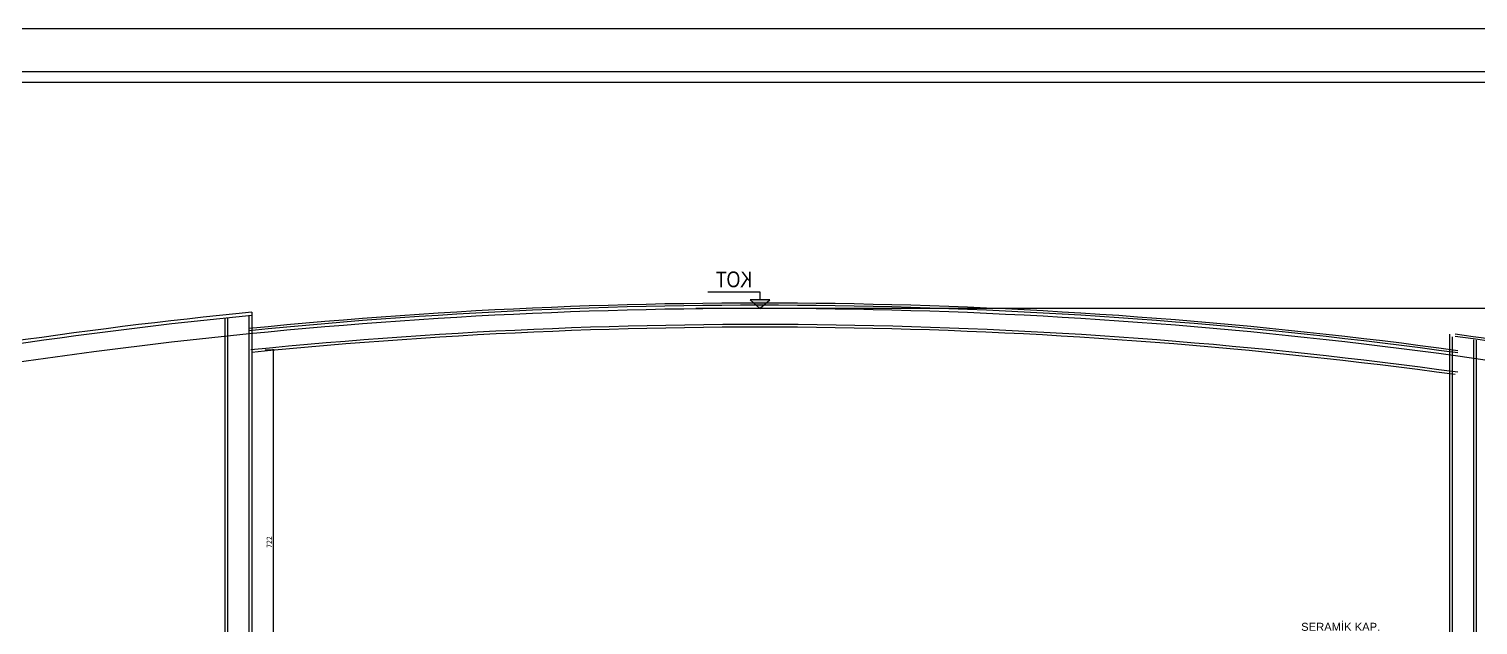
# Model space of a CAD drawing. Header units: millimetres. Extents: x 43168.9 to 43194.6, y -25545.1 to -25543.4.
# Drawn here: x 43184.102 to 43184.644, y -25543.733 to -25543.51 of the extents above; entities that cross this region are included whole.
import ezdxf
from ezdxf.enums import TextEntityAlignment as Align

# ---------------------------------------------------------------- set-up
doc = ezdxf.new("R2010")
doc.units = ezdxf.units.MM
doc.header["$LTSCALE"] = 200
doc.linetypes.add('HIDDEN2', pattern=[0.1875, 0.125, -0.0625])
doc.linetypes.add('kesit_$0$HIDDEN2', pattern=[0.1875, 0.125, -0.0625])
for name, color, linetype in [('duv_sgh', 4, 'Continuous'), ('gor-4_sgh', 17, 'Continuous'), ('izd-alt_sgh', 8, 'HIDDEN2'), ('kaplama-gnl_sgh', 30, 'Continuous'), ('kesit_$0$izd-alt_sgh', 8, 'kesit_$0$HIDDEN2'), ('kolon-b.a_sgh', 6, 'Continuous'), ('olcuic_sgh', 183, 'Continuous'), ('pafta_sgh', 11, 'Continuous'), ('siva_sgh', 145, 'Continuous'), ('yazi-malz_sgh', 7, 'Continuous')]:
    doc.layers.add(name, color=color, linetype=linetype)
doc.styles.add('1-200', font='arial.ttf', dxfattribs={"height": 60})
doc.styles.add('dim', font='VERDANA.TTF', dxfattribs={"width": 0.7})
doc.styles.add('kesit_$0$text2', font='arial.ttf')

msp = doc.modelspace()

# ---------------------------------------------------------------- hatches: boundary and pattern name
msp.add_hatch(color=256).paths.add_polyline_path([(43184.37202, -25543.61132), (43184.37937, -25543.61132), (43184.37569, -25543.61456)])

# ---------------------------------------------------------------- linework, layer by layer
at = {"color": 0, "linetype": 'ByBlock'}
for p, q in [((43184.35629, -25543.60838), (43184.37569, -25543.60838)), ((43184.37569, -25543.60838), (43184.37569, -25543.61132))]:
    msp.add_line(p, q, dxfattribs=at)
for p, q in [((43184.37937, -25543.61132), (43184.37202, -25543.61132)), ((43184.37202, -25543.61132), (43184.37569, -25543.61456)), ((43184.37569, -25543.61456), (43184.37937, -25543.61132))]:
    msp.add_line(p, q)
at = {"color": 0, "linetype": 'ByBlock', "lineweight": -2}
msp.add_line((43184.19397, -25543.63036), (43184.19337, -25543.62976), dxfattribs=at)
at = {"layer": 'duv_sgh'}
for p, q in [((43184.18471, -25543.77456), (43184.18471, -25543.61726)), ((43184.17671, -25543.77456), (43184.17671, -25543.61807)), ((43184.63471, -25543.77456), (43184.63471, -25543.62513)), ((43184.64271, -25543.77456), (43184.64271, -25543.62624))]:
    msp.add_line(p, q, dxfattribs=at)
at = {"layer": 'gor-4_sgh'}
for centre, radius, start, end in [((43184.37569, -25545.53497), 1.9284, 95.65381, 107.23193), ((43184.37569, -25545.53497), 1.9272, 95.65734, 107.11654), ((43184.37569, -25545.53498), 1.9284, 69.17501, 82.25085), ((43184.37569, -25545.53498), 1.9276, 69.15393, 82.24762)]:
    msp.add_arc(centre, radius, start, end, dxfattribs=at)
at = {"layer": 'izd-alt_sgh'}
msp.add_arc((43184.37569, -25545.53497), 1.9204, 95.70742, 109.66367, dxfattribs=at)
at = {"layer": 'kaplama-gnl_sgh'}
for radius, start, end in [(1.9204, 82.18826, 95.70742), (1.9196, 82.18498, 95.70981)]:
    msp.add_arc((43184.37569, -25545.53296), radius, start, end, dxfattribs=at)
at = {"layer": 'kesit_$0$izd-alt_sgh'}
msp.add_line((43185.17869, -25543.61456), (43184.35169, -25543.61456), dxfattribs=at)
msp.add_arc((43184.37569, -25545.53498), 1.9204, 66.5372, 82.18826, dxfattribs=at)
at = {"layer": 'kolon-b.a_sgh'}
for radius, start in [(1.9184, 82.18006), (1.9124, 82.15537)]:
    msp.add_arc((43184.37569, -25545.53296), radius, start, 95.71339, dxfattribs=at)
at = {"layer": 'olcuic_sgh'}
for p, q in [((43184.19067, -25543.63006), (43184.19427, -25543.63006)), ((43184.19367, -25543.62981), (43184.19367, -25543.77481))]:
    msp.add_line(p, q, dxfattribs=at)
at = {"layer": 'pafta_sgh'}
for p, q in [((43185.35588, -25543.51), (43180.95588, -25543.51)), ((43185.33988, -25543.526), (43180.97188, -25543.526)), ((43185.33588, -25543.53), (43180.97588, -25543.53))]:
    msp.add_line(p, q, dxfattribs=at)
at = {"layer": 'siva_sgh'}
for p, q in [((43184.18571, -25543.61595), (43184.18571, -25543.77456)), ((43184.17571, -25543.77456), (43184.17571, -25543.61817)), ((43184.63371, -25543.77456), (43184.63371, -25543.62419)), ((43184.64371, -25543.77456), (43184.64371, -25543.62638))]:
    msp.add_line(p, q, dxfattribs=at)
msp.add_arc((43184.37569, -25545.53296), 1.9114, 82.1815, 95.70426, dxfattribs=at)

# ---------------------------------------------------------------- texts
at = {"color": 0, "linetype": 'ByBlock', "style": 'kesit_$0$text2', "text_generation_flag": 2, "width": 0.8}
msp.add_attdef('KOT', text='+0.00', height=0.00588, dxfattribs=at).set_placement((43184.35924, -25543.60838), align=Align.BOTTOM_RIGHT)
at = {"layer": 'olcuic_sgh', "color": 2, "style": 'dim', "width": 0.7}
msp.add_text('722', height=0.002, rotation=90, dxfattribs=at).set_placement((43184.19325, -25543.70416))
at = {"layer": 'yazi-malz_sgh', "style": '1-200'}
msp.add_text('SERAMİK KAP.', height=0.003, rotation=360, dxfattribs=at).set_placement((43184.57815, -25543.73516))

doc.saveas('drawing.dxf')
